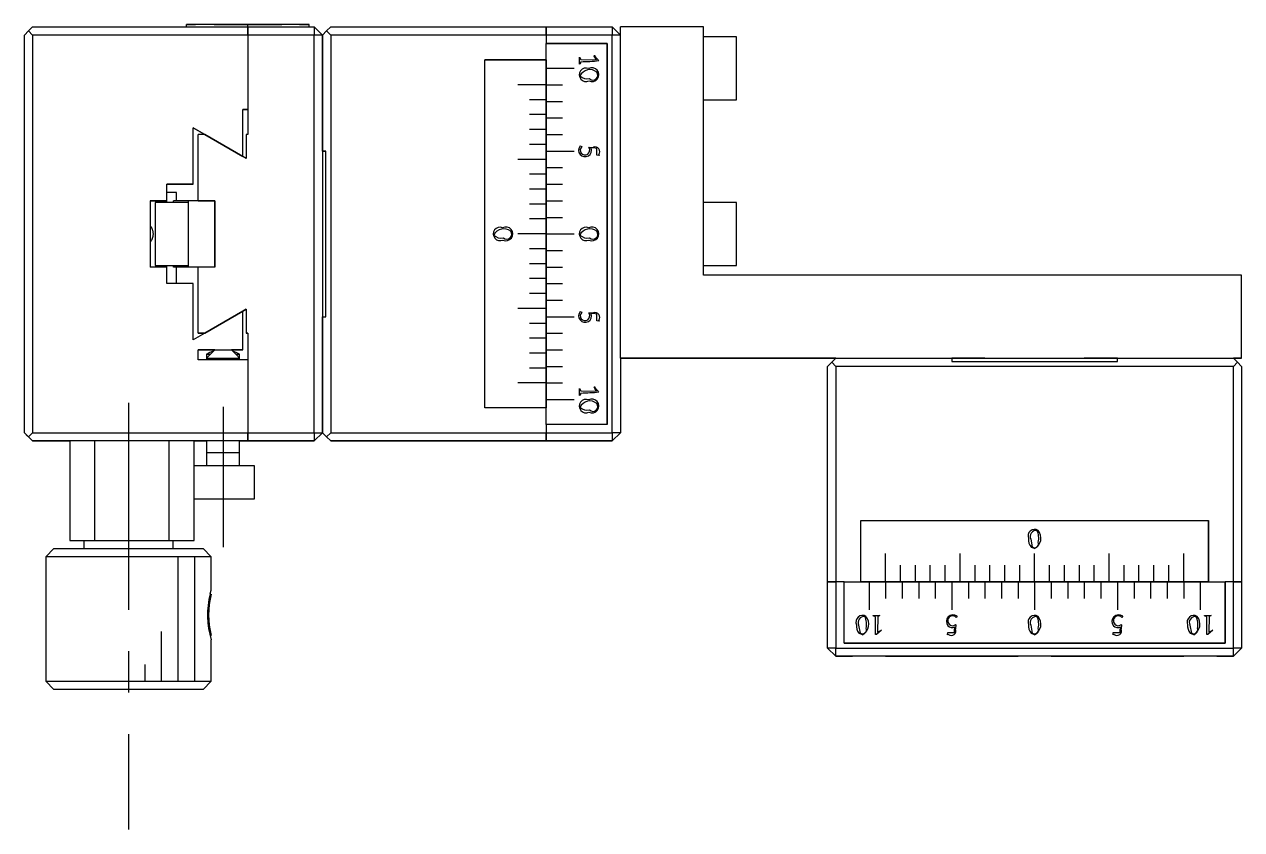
# Model space of a CAD drawing. Extents: x 62 to 396, y -18 to 239.
# Drawn here: x 121.3 to 194.8, y 100.5 to 149.1 of the extents above; entities that cross this region are included whole.
import ezdxf

# ---------------------------------------------------------------- set-up
doc = ezdxf.new("R2010")
doc.units = 0
doc.header["$LTSCALE"] = 10
doc.linetypes.add('CENTER', pattern=[2, 1.25, -0.25, 0.25, -0.25])
doc.layers.get('0').update_dxf_attribs({"linetype": 'CONTINUOUS'})
doc.layers.add('CENTER', color=1, linetype='CENTER')

msp = doc.modelspace()

# ---------------------------------------------------------------- linework, layer by layer
at = {"color": 7, "linetype": 'CONTINUOUS'}
for p, q in [((121.531697, 148.738172), (121.281697, 148.488172)), ((121.281697, 124.488172), (121.281697, 148.488172)), ((121.781697, 148.988172), (121.531697, 148.738172)), ((121.531697, 148.738172), (121.781697, 148.488172)), ((121.781697, 148.988172), (134.781697, 148.988172)), ((121.781697, 148.488172), (121.781697, 124.488172)), ((134.781697, 148.488172), (121.781697, 148.488172)), ((131.081697, 149.138172), (131.623818, 149.138172)), ((134.781697, 149.138172), (131.081697, 149.138172)), ((131.081697, 148.988172), (131.081697, 149.138172)), ((131.081697, 148.988172), (131.081697, 149.138172)), ((132.17856, 149.138172), (131.586178, 149.138172)), ((131.586178, 149.138172), (131.623757, 149.138172)), ((132.781697, 149.138172), (132.17856, 149.138172)), ((132.741368, 149.138172), (134.781697, 149.138172)), ((132.74139, 149.138172), (132.781697, 149.138172)), ((134.781697, 148.988172), (134.781697, 149.138172)), ((134.781697, 149.138172), (135.781697, 149.138172)), ((134.781697, 149.138172), (135.781697, 149.138172)), ((134.781697, 149.138172), (136.819337, 149.138172)), ((138.481697, 149.138172), (134.781697, 149.138172)), ((134.781697, 148.988172), (138.781697, 148.988172)), ((134.781697, 148.488172), (134.781697, 148.988172)), ((134.781697, 148.988172), (134.781697, 148.488172)), ((134.781697, 148.488172), (134.781697, 143.988172)), ((138.781697, 148.488172), (134.781697, 148.488172)), ((134.781697, 148.488172), (134.781697, 143.988172)), ((135.781697, 149.138172), (136.481697, 149.138172)), ((136.819333, 149.138172), (136.781697, 149.138172)), ((137.374079, 149.138172), (136.781697, 149.138172)), ((136.819333, 149.138172), (136.781697, 149.138172)), ((136.781697, 149.138172), (136.819276, 149.138172)), ((136.781697, 149.138172), (136.819276, 149.138172)), ((136.781697, 149.138172), (136.819293, 149.138172)), ((136.783912, 149.138172), (136.825149, 149.138172)), ((136.820107, 149.138172), (136.783912, 149.138172)), ((136.783912, 149.138172), (136.825149, 149.138172)), ((136.819242, 149.138172), (136.783912, 149.138172)), ((136.810375, 149.138172), (136.819358, 149.138172)), ((136.810375, 149.138172), (136.819358, 149.138172)), ((136.819353, 149.138172), (136.810375, 149.138172)), ((136.819333, 149.138172), (136.810375, 149.138172)), ((137.977216, 149.138172), (137.374079, 149.138172)), ((137.971839, 149.138172), (137.71719, 149.138172)), ((137.89703, 149.138172), (137.970943, 149.138172)), ((137.89703, 149.138172), (137.970943, 149.138172)), ((137.977216, 149.138172), (137.935006, 149.138172)), ((137.977216, 149.138172), (137.935006, 149.138172)), ((137.936852, 149.138172), (137.948542, 149.138172)), ((137.94868, 149.138172), (137.936856, 149.138172)), ((137.970943, 149.138172), (137.936856, 149.138172)), ((137.936887, 149.138172), (137.948538, 149.138172)), ((137.936898, 149.138172), (137.948542, 149.138172)), ((137.936909, 149.138172), (137.977216, 149.138172)), ((137.936909, 149.138172), (137.977216, 149.138172)), ((137.936909, 149.138172), (137.977216, 149.138172)), ((137.971839, 149.138172), (137.941301, 149.138172)), ((137.948538, 149.138172), (138.481697, 149.138172)), ((137.948538, 149.138172), (137.960188, 149.138172)), ((137.952571, 149.138172), (137.948538, 149.138172)), ((137.948538, 149.138172), (137.960188, 149.138172)), ((137.952571, 149.138172), (137.948538, 149.138172)), ((137.948542, 149.138172), (137.954811, 149.138172)), ((137.948542, 149.138172), (137.954811, 149.138172)), ((137.954811, 149.138172), (137.948578, 149.138172)), ((137.970943, 149.138172), (137.94868, 149.138172)), ((137.954811, 149.138172), (137.952571, 149.138172)), ((137.960188, 149.138172), (137.983489, 149.138172)), ((137.960188, 149.138172), (137.983489, 149.138172)), ((137.981697, 149.138172), (137.970943, 149.138172)), ((137.970943, 149.138172), (137.971839, 149.138172)), ((137.970943, 149.138172), (137.971839, 149.138172)), ((137.981697, 149.138172), (137.970943, 149.138172)), ((137.983489, 149.138172), (137.981697, 149.138172)), ((137.983489, 149.138172), (137.981697, 149.138172)), ((138.481697, 148.988172), (138.481697, 149.138172)), ((138.781697, 148.988172), (138.781697, 148.488172)), ((139.281697, 148.488172), (138.781697, 148.988172)), ((138.781697, 124.488172), (138.781697, 148.488172)), ((139.281697, 148.488172), (138.781697, 148.488172)), ((139.281697, 148.488172), (139.531697, 148.738172)), ((139.281697, 141.488172), (139.281697, 148.488172)), ((139.281697, 148.488172), (139.281697, 141.488172)), ((139.781697, 148.988172), (139.531697, 148.738172)), ((139.531697, 148.738172), (139.781697, 148.488172)), ((139.781697, 148.988172), (152.781697, 148.988172)), ((139.781697, 148.488172), (139.781697, 124.488172)), ((152.781697, 148.488172), (139.781697, 148.488172)), ((152.781697, 148.988172), (156.781697, 148.988172)), ((152.781697, 148.488172), (152.781697, 148.988172)), ((152.781697, 148.988172), (152.781697, 148.488172)), ((156.781697, 148.488172), (152.781697, 148.488172)), ((152.781697, 148.488172), (152.781697, 147.988172)), ((152.781697, 148.488172), (152.781697, 147.988172)), ((156.781697, 148.988172), (156.781697, 148.488172)), ((157.281697, 148.488172), (156.781697, 148.988172)), ((156.781697, 124.488172), (156.781697, 148.488172)), ((157.281697, 148.488172), (156.781697, 148.488172)), ((157.281697, 128.988172), (157.281697, 148.988172)), ((162.281697, 148.988172), (157.281697, 148.988172)), ((162.281697, 133.988172), (162.281697, 148.988172)), ((152.781697, 146.998172), (152.781697, 147.988172)), ((152.781697, 147.988172), (156.481697, 147.988172)), ((156.481697, 147.988172), (152.781697, 147.988172)), ((156.481697, 147.988172), (156.481697, 124.988172)), ((156.481697, 124.988172), (156.481697, 147.988172)), ((164.281697, 148.388172), (162.281697, 148.388172)), ((164.281697, 144.588172), (164.281697, 148.388172)), ((154.810375, 147.148665), (154.882966, 147.019613)), ((154.810375, 146.738209), (154.810375, 147.148665)), ((154.810375, 146.738209), (154.810375, 147.148665)), ((154.882966, 147.019613), (155.832033, 147.004378)), ((155.68685, 147.227529), (155.688754, 147.234923)), ((155.723146, 147.161883), (155.68685, 147.227529)), ((155.688754, 147.234923), (155.694468, 147.242765)), ((155.694468, 147.242765), (155.701973, 147.248814)), ((155.701973, 147.248814), (155.709255, 147.25083)), ((155.709255, 147.25083), (155.717362, 147.249299)), ((155.717362, 147.249299), (155.723758, 147.244706)), ((155.832033, 147.004378), (155.723146, 147.161883)), ((155.723758, 147.244706), (155.739016, 147.223266)), ((155.739016, 147.223266), (155.761816, 147.184337)), ((155.761816, 147.184337), (155.776019, 147.165488)), ((155.776019, 147.165488), (155.81083, 147.122929)), ((155.81083, 147.122929), (155.875351, 147.047458)), ((155.875351, 147.047458), (155.924341, 146.995416)), ((149.081697, 146.988172), (152.781697, 146.988172)), ((149.081697, 125.988172), (149.081697, 146.988172)), ((152.781697, 146.988172), (149.081697, 146.988172)), ((152.781697, 146.988172), (152.781697, 146.998172)), ((152.781697, 146.988172), (152.781697, 146.498172)), ((152.781697, 146.488172), (152.781697, 146.988172)), ((152.781697, 146.498172), (152.781697, 146.488172)), ((152.781697, 146.488172), (152.781697, 146.478172)), ((152.781697, 145.498172), (152.781697, 146.488172)), ((152.781697, 146.478172), (152.781697, 145.498172)), ((154.85124, 146.758824), (154.810375, 146.738209)), ((154.888447, 146.883301), (154.85124, 146.758824)), ((155.924341, 146.995416), (155.956603, 146.962929)), ((155.956603, 146.962929), (155.970943, 146.946125)), ((152.781697, 145.498172), (152.781697, 145.488172)), ((152.781697, 145.488172), (152.781697, 145.498172)), ((152.781697, 145.488172), (152.781697, 145.478172)), ((152.781697, 145.478172), (152.781697, 145.488172)), ((152.781697, 145.478172), (152.781697, 144.588172)), ((152.781697, 144.598172), (152.781697, 145.478172)), ((152.781697, 144.588172), (152.781697, 144.598172)), ((152.781697, 144.588172), (152.781697, 144.498172)), ((152.781697, 144.578172), (152.781697, 144.588172)), ((152.781697, 144.488172), (152.781697, 144.578172)), ((152.781697, 144.498172), (152.781697, 144.488172)), ((152.781697, 144.488172), (152.781697, 144.478172)), ((152.781697, 143.698172), (152.781697, 144.488172)), ((152.781697, 144.478172), (152.781697, 143.688172)), ((162.281697, 144.588172), (164.281697, 144.588172)), ((134.481697, 143.988172), (134.781697, 143.988172)), ((134.481697, 141.154197), (134.481697, 143.988172)), ((134.781697, 143.988172), (134.481697, 143.988172)), ((134.781697, 143.988172), (134.781697, 142.488172)), ((152.781697, 143.688172), (152.781697, 143.698172)), ((152.781697, 143.688172), (152.781697, 143.498172)), ((152.781697, 143.678172), (152.781697, 143.688172)), ((152.781697, 143.488172), (152.781697, 143.678172)), ((152.781697, 143.498172), (152.781697, 143.488172)), ((152.781697, 143.488172), (152.781697, 143.478172)), ((152.781697, 142.798172), (152.781697, 143.488172)), ((152.781697, 143.478172), (152.781697, 142.788172)), ((131.481697, 142.886248), (132.171185, 142.488172)), ((131.481697, 139.488172), (131.481697, 142.886248)), ((132.171185, 142.488172), (131.481697, 142.886248)), ((152.781697, 142.788172), (152.781697, 142.798172)), ((152.781697, 142.788172), (152.781697, 142.498172)), ((152.781697, 142.778172), (152.781697, 142.788172)), ((152.781697, 142.488172), (152.781697, 142.778172)), ((131.781697, 138.488172), (131.781697, 142.488172)), ((132.171185, 142.488172), (131.781697, 142.488172)), ((134.481697, 141.154197), (132.171185, 142.488172)), ((132.171185, 142.488172), (134.481697, 141.154197)), ((134.681697, 142.488172), (134.681697, 141.038727)), ((134.781697, 142.488172), (134.681697, 142.488172)), ((152.781697, 142.498172), (152.781697, 142.488172)), ((152.781697, 142.488172), (152.781697, 142.478172)), ((152.781697, 141.898172), (152.781697, 142.488172)), ((152.781697, 142.478172), (152.781697, 141.888172)), ((152.781697, 141.888172), (152.781697, 141.898172)), ((152.781697, 141.888172), (152.781697, 141.498172)), ((152.781697, 141.878172), (152.781697, 141.888172)), ((152.781697, 141.488172), (152.781697, 141.878172)), ((134.681697, 141.038727), (134.481697, 141.154197)), ((139.481697, 141.488172), (139.281697, 141.488172)), ((139.281697, 141.488172), (139.481697, 141.488172)), ((139.281697, 141.488172), (139.281697, 131.488172)), ((139.481697, 131.488172), (139.481697, 141.488172)), ((152.781697, 141.498172), (152.781697, 141.488172)), ((152.781697, 141.488172), (152.781697, 141.478172)), ((152.781697, 140.998172), (152.781697, 141.488172)), ((152.781697, 141.478172), (152.781697, 140.988172)), ((154.84232, 141.796883), (154.940323, 141.755237)), ((155.369598, 141.717597), (155.372287, 141.729247)), ((155.369598, 141.717597), (155.372287, 141.729247)), ((155.379456, 141.688919), (155.369598, 141.717597)), ((155.372287, 141.729247), (155.596363, 141.713522)), ((155.742447, 141.65959), (155.5103, 141.675882)), ((155.596363, 141.713522), (155.639352, 141.715734)), ((155.829393, 141.652529), (155.742447, 141.65959)), ((155.835084, 141.650751), (155.829393, 141.652529)), ((155.838309, 141.647779), (155.835084, 141.650751)), ((155.838306, 141.401465), (155.839032, 141.448313)), ((155.840323, 141.330288), (155.838306, 141.401465)), ((155.841668, 141.614539), (155.838309, 141.647779)), ((155.839032, 141.448313), (155.841208, 141.497836)), ((155.846372, 141.239927), (155.840323, 141.330288)), ((155.841208, 141.497836), (155.842392, 141.519934)), ((155.842787, 141.530867), (155.841668, 141.614539)), ((155.842392, 141.519934), (155.842787, 141.530867)), ((155.970943, 141.220211), (155.846372, 141.239927)), ((155.960188, 141.281152), (155.981697, 141.222899)), ((155.981697, 141.222899), (155.970943, 141.220211)), ((155.981697, 141.222899), (155.970943, 141.220211)), ((152.781697, 140.988172), (152.781697, 140.998172)), ((152.781697, 140.988172), (152.781697, 140.498172)), ((152.781697, 140.978172), (152.781697, 140.988172)), ((152.781697, 140.488172), (152.781697, 140.978172)), ((152.781697, 140.498172), (152.781697, 140.488172)), ((152.781697, 140.488172), (152.781697, 140.478172)), ((152.781697, 140.098172), (152.781697, 140.488172)), ((152.781697, 140.478172), (152.781697, 140.088172)), ((152.781697, 140.088172), (152.781697, 140.098172)), ((152.781697, 140.088172), (152.781697, 139.498172)), ((152.781697, 140.078172), (152.781697, 140.088172)), ((152.781697, 139.488172), (152.781697, 140.078172)), ((129.881697, 139.488172), (131.481697, 139.488172)), ((129.881697, 138.488172), (129.881697, 139.488172)), ((131.481697, 139.488172), (129.881697, 139.488172)), ((131.081697, 139.488172), (129.881697, 139.488172)), ((131.081697, 139.488172), (129.881697, 139.488172)), ((130.477065, 138.988172), (129.881697, 138.988172)), ((130.477065, 138.488172), (130.477065, 138.988172)), ((152.781697, 139.498172), (152.781697, 139.488172)), ((152.781697, 139.488172), (152.781697, 139.478172)), ((152.781697, 139.198172), (152.781697, 139.488172)), ((152.781697, 139.478172), (152.781697, 139.188172)), ((152.781697, 139.188172), (152.781697, 139.198172)), ((152.781697, 139.188172), (152.781697, 138.498172)), ((152.781697, 139.178172), (152.781697, 139.188172)), ((152.781697, 138.488172), (152.781697, 139.178172)), ((128.881697, 138.488172), (129.881697, 138.488172)), ((128.881697, 138.488172), (128.881697, 134.488172)), ((129.881697, 138.488172), (128.881697, 138.488172)), ((129.181697, 138.388172), (129.181697, 134.588172)), ((131.181697, 138.388172), (129.181697, 138.388172)), ((129.881697, 138.388172), (129.881697, 138.488172)), ((130.281697, 138.388172), (130.281697, 138.488172)), ((131.181697, 138.488172), (130.281697, 138.488172)), ((131.181697, 138.488172), (131.181697, 134.488172)), ((131.781697, 138.488172), (131.181697, 138.488172)), ((132.781697, 138.488172), (131.781697, 138.488172)), ((131.781697, 138.488172), (132.781697, 138.488172)), ((132.781697, 134.488172), (132.781697, 138.488172)), ((132.781697, 138.488172), (132.781697, 134.488172)), ((152.781697, 138.498172), (152.781697, 138.488172)), ((152.781697, 138.488172), (152.781697, 138.478172)), ((152.781697, 138.298172), (152.781697, 138.488172)), ((152.781697, 138.478172), (152.781697, 138.288172)), ((152.781697, 138.288172), (152.781697, 138.298172)), ((152.781697, 138.288172), (152.781697, 137.498172)), ((152.781697, 138.278172), (152.781697, 138.288172)), ((152.781697, 137.488172), (152.781697, 138.278172)), ((164.281697, 138.388172), (162.281697, 138.388172)), ((164.281697, 134.588172), (164.281697, 138.388172)), ((152.781697, 137.498172), (152.781697, 137.488172)), ((152.781697, 137.488172), (152.781697, 137.478172)), ((152.781697, 137.398172), (152.781697, 137.488172)), ((152.781697, 137.478172), (152.781697, 137.388172)), ((128.881697, 136.991049), (128.907362, 136.954866)), ((128.907362, 136.954866), (128.931243, 136.91735)), ((128.931243, 136.91735), (128.953209, 136.878608)), ((128.953209, 136.878608), (128.968747, 136.847998)), ((128.968747, 136.847998), (128.983075, 136.816701)), ((128.983075, 136.816701), (128.99614, 136.78479)), ((128.99614, 136.78479), (129.007891, 136.752338)), ((129.007891, 136.752338), (129.018065, 136.72016)), ((129.018065, 136.72016), (129.026943, 136.687512)), ((152.781697, 137.388172), (152.781697, 137.398172)), ((152.781697, 137.388172), (152.781697, 136.498172)), ((152.781697, 137.378172), (152.781697, 137.388172)), ((152.781697, 136.498172), (152.781697, 137.378172)), ((128.901769, 136.013261), (128.881697, 135.985295)), ((128.920784, 136.042047), (128.901769, 136.013261)), ((128.938682, 136.071602), (128.920784, 136.042047)), ((128.955402, 136.101875), (128.938682, 136.071602)), ((128.970514, 136.132026), (128.955402, 136.101875)), ((128.984452, 136.162836), (128.970514, 136.132026)), ((128.997168, 136.194235), (128.984452, 136.162836)), ((129.008615, 136.226151), (128.997168, 136.194235)), ((129.018437, 136.257449), (129.008615, 136.226151)), ((129.027034, 136.289189), (129.018437, 136.257449)), ((129.026943, 136.687512), (129.034492, 136.654483)), ((129.034374, 136.32129), (129.027034, 136.289189)), ((129.040429, 136.353669), (129.034374, 136.32129)), ((129.034492, 136.654483), (129.040679, 136.62116)), ((129.045063, 136.385367), (129.040429, 136.353669)), ((129.040679, 136.62116), (129.045618, 136.586473)), ((129.048461, 136.417276), (129.045063, 136.385367)), ((129.045618, 136.586473), (129.049077, 136.551542)), ((129.050614, 136.449311), (129.048461, 136.417276)), ((129.049077, 136.551542), (129.051046, 136.516476)), ((129.051511, 136.481386), (129.050614, 136.449311)), ((129.051046, 136.516476), (129.051511, 136.481386)), ((152.781697, 136.498172), (152.781697, 136.488172)), ((152.781697, 136.488172), (152.781697, 136.498172)), ((152.781697, 136.488172), (152.781697, 136.478172)), ((152.781697, 136.478172), (152.781697, 136.488172)), ((152.781697, 136.478172), (152.781697, 135.588172)), ((152.781697, 135.598172), (152.781697, 136.478172)), ((152.781697, 135.588172), (152.781697, 135.598172)), ((152.781697, 135.588172), (152.781697, 135.498172)), ((152.781697, 135.578172), (152.781697, 135.588172)), ((152.781697, 135.488172), (152.781697, 135.578172)), ((152.781697, 135.498172), (152.781697, 135.488172)), ((152.781697, 135.488172), (152.781697, 135.478172)), ((152.781697, 134.698172), (152.781697, 135.488172)), ((152.781697, 135.478172), (152.781697, 134.688172)), ((129.181697, 134.588172), (131.181697, 134.588172)), ((129.881697, 134.488172), (129.881697, 134.588172)), ((130.281697, 134.488172), (130.281697, 134.588172)), ((130.477065, 133.488172), (130.477065, 134.588172)), ((152.781697, 134.688172), (152.781697, 134.698172)), ((152.781697, 134.688172), (152.781697, 134.498172)), ((152.781697, 134.678172), (152.781697, 134.688172)), ((152.781697, 134.488172), (152.781697, 134.678172)), ((162.281697, 134.588172), (164.281697, 134.588172)), ((129.881697, 134.488172), (128.881697, 134.488172)), ((129.881697, 134.488172), (128.881697, 134.488172)), ((129.881697, 133.488172), (129.881697, 134.488172)), ((131.181697, 134.488172), (130.281697, 134.488172)), ((131.181697, 134.488172), (130.477065, 134.488172)), ((131.781697, 134.488172), (131.181697, 134.488172)), ((131.781697, 134.488172), (131.181697, 134.488172)), ((132.781697, 134.488172), (131.781697, 134.488172)), ((131.781697, 130.488172), (131.781697, 134.488172)), ((132.781697, 134.488172), (131.781697, 134.488172)), ((152.781697, 134.498172), (152.781697, 134.488172)), ((152.781697, 134.488172), (152.781697, 134.478172)), ((152.781697, 133.798172), (152.781697, 134.488172)), ((152.781697, 134.478172), (152.781697, 133.788172)), ((152.781697, 133.788172), (152.781697, 133.798172)), ((152.781697, 133.788172), (152.781697, 133.498172)), ((152.781697, 133.778172), (152.781697, 133.788172)), ((152.781697, 133.488172), (152.781697, 133.778172)), ((194.781697, 133.988172), (162.281697, 133.988172)), ((194.781697, 128.988172), (194.781697, 133.988172)), ((131.481697, 133.488172), (129.881697, 133.488172)), ((131.481697, 130.090095), (131.481697, 133.488172)), ((152.781697, 133.498172), (152.781697, 133.488172)), ((152.781697, 133.488172), (152.781697, 133.478172)), ((152.781697, 132.898172), (152.781697, 133.488172)), ((152.781697, 133.478172), (152.781697, 132.888172)), ((152.781697, 132.888172), (152.781697, 132.898172)), ((152.781697, 132.888172), (152.781697, 132.498172)), ((152.781697, 132.878172), (152.781697, 132.888172)), ((152.781697, 132.488172), (152.781697, 132.878172)), ((152.781697, 132.498172), (152.781697, 132.488172)), ((152.781697, 132.488172), (152.781697, 132.478172)), ((152.781697, 131.998172), (152.781697, 132.488172)), ((152.781697, 132.478172), (152.781697, 131.988172)), ((132.171185, 130.488172), (134.481697, 131.822146)), ((134.481697, 131.822146), (132.171185, 130.488172)), ((134.481697, 131.822146), (134.681697, 131.937616)), ((134.681697, 131.937616), (134.481697, 131.822146)), ((134.481697, 129.488172), (134.481697, 131.822146)), ((134.681697, 131.937616), (134.681697, 130.488172)), ((152.781697, 131.988172), (152.781697, 131.998172)), ((152.781697, 131.988172), (152.781697, 131.498172)), ((152.781697, 131.978172), (152.781697, 131.988172)), ((152.781697, 131.488172), (152.781697, 131.978172)), ((154.84232, 131.796883), (154.940323, 131.755237)), ((155.369598, 131.717597), (155.372287, 131.729247)), ((155.369598, 131.717597), (155.372287, 131.729247)), ((155.379456, 131.688919), (155.369598, 131.717597)), ((155.372287, 131.729247), (155.596363, 131.713522)), ((155.742447, 131.65959), (155.5103, 131.675882)), ((155.596363, 131.713522), (155.639352, 131.715734)), ((155.829393, 131.652529), (155.742447, 131.65959)), ((155.835084, 131.650751), (155.829393, 131.652529)), ((155.838309, 131.647779), (155.835084, 131.650751)), ((155.841668, 131.614539), (155.838309, 131.647779)), ((155.842787, 131.530867), (155.841668, 131.614539)), ((139.281697, 124.488172), (139.281697, 131.488172)), ((139.281697, 131.488172), (139.481697, 131.488172)), ((139.281697, 131.488172), (139.281697, 124.488172)), ((152.781697, 131.498172), (152.781697, 131.488172)), ((152.781697, 131.488172), (152.781697, 131.478172)), ((152.781697, 131.098172), (152.781697, 131.488172)), ((152.781697, 131.478172), (152.781697, 131.088172)), ((152.781697, 131.088172), (152.781697, 131.098172)), ((152.781697, 131.088172), (152.781697, 130.498172)), ((152.781697, 131.078172), (152.781697, 131.088172)), ((152.781697, 130.488172), (152.781697, 131.078172)), ((155.838306, 131.401465), (155.839032, 131.448313)), ((155.840323, 131.330288), (155.838306, 131.401465)), ((155.839032, 131.448313), (155.841208, 131.497836)), ((155.846372, 131.239927), (155.840323, 131.330288)), ((155.841208, 131.497836), (155.842392, 131.519934)), ((155.842392, 131.519934), (155.842787, 131.530867)), ((155.970943, 131.220211), (155.846372, 131.239927)), ((155.960188, 131.281152), (155.981697, 131.222899)), ((155.981697, 131.222899), (155.970943, 131.220211)), ((155.981697, 131.222899), (155.970943, 131.220211)), ((132.171185, 130.488172), (131.481697, 130.090095)), ((131.781697, 130.488172), (132.171185, 130.488172)), ((132.171185, 130.488172), (131.781697, 130.488172)), ((134.681697, 130.488172), (134.781697, 130.488172)), ((134.781697, 130.488172), (134.681697, 130.488172)), ((134.781697, 130.488172), (134.781697, 128.888172)), ((152.781697, 130.498172), (152.781697, 130.488172)), ((152.781697, 130.488172), (152.781697, 130.478172)), ((152.781697, 130.198172), (152.781697, 130.488172)), ((152.781697, 130.478172), (152.781697, 130.188172)), ((152.781697, 130.188172), (152.781697, 130.198172)), ((152.781697, 130.188172), (152.781697, 129.498172)), ((152.781697, 130.178172), (152.781697, 130.188172)), ((152.781697, 129.488172), (152.781697, 130.178172)), ((131.781697, 129.488172), (134.481697, 129.488172)), ((131.781697, 128.888172), (131.781697, 129.488172)), ((132.781697, 129.488172), (131.781697, 129.488172)), ((132.781697, 129.488172), (132.481697, 129.188172)), ((134.481697, 129.488172), (133.781697, 129.488172)), ((134.081697, 129.188172), (133.781697, 129.488172)), ((152.781697, 129.498172), (152.781697, 129.488172)), ((152.781697, 129.488172), (152.781697, 129.478172)), ((152.781697, 129.298172), (152.781697, 129.488172)), ((152.781697, 129.478172), (152.781697, 129.288172)), ((134.781697, 128.888172), (131.781697, 128.888172)), ((132.281692, 129.220222), (132.513748, 129.220222)), ((132.281697, 129.220222), (132.513748, 129.220222)), ((132.281697, 129.220222), (132.281697, 128.988172)), ((132.481697, 129.188172), (132.281697, 128.988172)), ((132.281697, 128.988172), (133.281697, 128.988172)), ((132.281697, 128.988172), (132.281697, 128.888191)), ((133.281697, 128.988172), (134.281697, 128.988172)), ((134.049646, 129.220222), (134.281702, 129.220222)), ((134.049646, 129.220222), (134.281697, 129.220222)), ((134.281697, 128.988172), (134.081697, 129.188172)), ((134.281697, 128.988172), (134.281697, 129.220222)), ((134.281697, 128.888191), (134.281697, 128.988172)), ((134.781697, 128.888172), (134.781697, 124.488172)), ((134.781697, 128.888172), (134.781697, 124.488172)), ((152.781697, 129.288172), (152.781697, 129.298172)), ((152.781697, 129.288172), (152.781697, 128.498172)), ((152.781697, 129.278172), (152.781697, 129.288172)), ((152.781697, 128.488172), (152.781697, 129.278172)), ((157.281697, 128.988172), (194.781697, 128.988172)), ((170.281697, 128.988172), (157.281697, 128.988172)), ((157.281697, 128.988172), (157.281697, 124.488172)), ((170.031697, 128.738172), (169.781697, 128.488172)), ((170.031697, 128.738172), (170.281697, 128.988172)), ((170.281697, 128.488172), (170.031697, 128.738172)), ((177.281697, 128.988172), (177.281697, 128.788172)), ((179.281702, 128.988172), (177.281697, 128.988172)), ((177.281697, 128.788172), (187.281697, 128.788172)), ((181.031697, 128.988172), (182.281697, 128.988172)), ((181.031697, 128.988172), (183.531697, 128.988172)), ((182.281697, 128.988172), (183.531697, 128.988172)), ((187.281697, 128.988172), (185.281692, 128.988172)), ((187.281697, 128.788172), (187.281697, 128.988172)), ((194.281697, 128.988172), (194.531697, 128.738172)), ((194.781697, 128.988172), (194.281697, 128.988172)), ((194.531697, 128.738172), (194.281697, 128.488172)), ((194.781697, 128.488172), (194.531697, 128.738172)), ((152.781697, 128.498172), (152.781697, 128.488172)), ((152.781697, 128.488172), (152.781697, 128.478172)), ((152.781697, 128.398172), (152.781697, 128.488172)), ((152.781697, 128.478172), (152.781697, 128.388172)), ((152.781697, 128.388172), (152.781697, 128.398172)), ((152.781697, 128.388172), (152.781697, 127.498172)), ((152.781697, 128.378172), (152.781697, 128.388172)), ((152.781697, 127.498172), (152.781697, 128.378172)), ((169.781697, 115.488172), (169.781697, 128.488172)), ((170.281697, 128.488172), (170.281697, 115.488172)), ((194.281697, 128.488172), (170.281697, 128.488172)), ((194.281697, 115.488172), (194.281697, 128.488172)), ((194.781697, 128.488172), (194.781697, 115.488172)), ((152.781697, 127.498172), (152.781697, 127.488172)), ((152.781697, 127.488172), (152.781697, 127.498172)), ((152.781697, 127.488172), (152.781697, 127.478172)), ((152.781697, 127.478172), (152.781697, 127.488172)), ((152.781697, 127.478172), (152.781697, 126.498172)), ((152.781697, 126.488172), (152.781697, 127.478172)), ((155.68685, 127.227529), (155.688754, 127.234923)), ((155.723146, 127.161883), (155.68685, 127.227529)), ((155.688754, 127.234923), (155.694468, 127.242765)), ((155.694468, 127.242765), (155.701973, 127.248814)), ((155.701973, 127.248814), (155.709255, 127.25083)), ((155.709255, 127.25083), (155.717362, 127.249299)), ((155.717362, 127.249299), (155.723758, 127.244706)), ((155.832033, 127.004378), (155.723146, 127.161883)), ((155.723758, 127.244706), (155.739016, 127.223266)), ((155.739016, 127.223266), (155.761816, 127.184337)), ((155.761816, 127.184337), (155.776019, 127.165488)), ((155.776019, 127.165488), (155.81083, 127.122929)), ((152.781697, 126.498172), (152.781697, 126.488172)), ((152.781697, 126.488172), (152.781697, 126.478172)), ((152.781697, 125.988172), (152.781697, 126.488172)), ((152.781697, 126.478172), (152.781697, 125.988172)), ((154.810375, 127.148665), (154.882966, 127.019613)), ((154.810375, 126.738209), (154.810375, 127.148665)), ((154.810375, 126.738209), (154.810375, 127.148665)), ((154.85124, 126.758824), (154.810375, 126.738209)), ((154.888447, 126.883301), (154.85124, 126.758824)), ((154.882966, 127.019613), (155.832033, 127.004378)), ((155.81083, 127.122929), (155.875351, 127.047458)), ((155.875351, 127.047458), (155.924341, 126.995416)), ((155.924341, 126.995416), (155.956604, 126.962929)), ((155.956604, 126.962929), (155.970943, 126.946125)), ((152.781697, 125.988172), (149.081697, 125.988172)), ((152.781697, 125.978172), (152.781697, 125.988172)), ((152.781697, 124.988172), (152.781697, 125.978172)), ((156.481697, 124.988172), (152.781697, 124.988172)), ((152.781697, 124.988172), (152.781697, 124.488172)), ((152.781697, 124.988172), (152.781697, 124.488172)), ((121.281697, 124.488172), (121.531697, 124.238172)), ((121.481697, 124.288172), (121.281697, 124.488172)), ((121.531697, 124.238172), (121.281697, 124.488172)), ((121.281697, 124.488172), (121.481697, 124.288172)), ((121.781697, 124.488172), (121.531697, 124.238172)), ((121.531697, 124.238172), (121.781697, 123.988172)), ((121.781697, 123.988172), (121.531697, 124.238172)), ((121.781697, 124.488172), (134.781697, 124.488172)), ((134.781697, 124.488172), (138.781697, 124.488172)), ((134.781697, 123.988172), (134.781697, 124.488172)), ((134.781697, 124.488172), (134.781697, 123.988172)), ((138.781697, 124.488172), (138.781697, 123.988172)), ((138.781697, 124.488172), (139.281697, 124.488172)), ((138.781697, 123.988172), (139.281697, 124.488172)), ((138.781697, 123.988172), (139.281697, 124.488172)), ((139.531697, 124.238172), (139.281697, 124.488172)), ((139.281697, 124.488172), (139.531697, 124.238172)), ((139.781697, 124.488172), (139.531697, 124.238172)), ((139.531697, 124.238172), (139.781697, 123.988172)), ((139.781697, 123.988172), (139.531697, 124.238172)), ((139.781697, 124.488172), (152.781697, 124.488172)), ((152.781697, 124.488172), (156.781697, 124.488172)), ((152.781697, 123.988172), (152.781697, 124.488172)), ((152.781697, 124.488172), (152.781697, 123.988172)), ((156.781697, 124.488172), (156.781697, 123.988172)), ((157.281697, 124.488172), (156.781697, 123.988172)), ((157.281697, 124.488172), (156.781697, 124.488172)), ((156.781697, 123.988172), (157.281697, 124.488172)), ((134.781697, 123.988172), (121.781697, 123.988172)), ((121.781697, 123.988172), (124.031697, 123.988172)), ((124.031697, 123.988172), (124.031697, 117.988172)), ((125.531697, 117.988172), (125.531697, 123.988172)), ((126.290892, 123.988172), (125.531697, 123.988172)), ((127.781697, 123.988172), (126.290892, 123.988172)), ((129.272502, 123.988172), (127.781697, 123.988172)), ((130.031697, 123.988172), (129.272502, 123.988172)), ((130.031697, 117.988172), (130.031697, 123.988172)), ((131.531697, 123.988172), (132.281697, 123.988172)), ((131.531697, 117.988172), (131.531697, 123.988172)), ((132.281697, 123.988152), (132.281697, 123.288172)), ((134.281697, 123.988172), (134.781697, 123.988172)), ((134.281697, 123.283172), (134.281697, 123.988152)), ((138.781697, 123.988172), (134.781697, 123.988172)), ((134.781697, 123.988172), (138.781697, 123.988172)), ((152.781697, 123.988172), (139.781697, 123.988172)), ((139.781697, 123.988172), (147.881697, 123.988172)), ((146.881697, 123.988172), (147.881697, 123.988172)), ((147.881697, 123.988172), (146.881697, 123.988172)), ((147.881697, 123.988172), (149.481697, 123.988172)), ((149.181697, 123.988172), (147.881697, 123.988172)), ((147.881697, 123.988172), (149.181697, 123.988172)), ((149.481697, 123.988172), (150.171185, 123.988172)), ((150.171185, 123.988172), (152.481697, 123.988172)), ((152.481697, 123.988172), (152.781697, 123.988172)), ((156.781697, 123.988172), (152.781697, 123.988172)), ((152.781697, 123.988172), (156.781697, 123.988172)), ((132.281692, 123.288172), (134.281702, 123.288172)), ((132.281697, 123.293172), (132.281697, 123.288172)), ((132.281697, 123.288172), (132.281697, 122.488172)), ((132.281697, 123.288172), (132.281697, 123.283172)), ((134.281697, 122.488172), (134.281697, 123.293172)), ((135.181697, 122.488172), (131.531697, 122.488172)), ((135.181697, 120.488172), (135.181697, 122.488172)), ((131.531697, 120.488172), (135.181697, 120.488172)), ((171.781697, 115.488172), (171.781697, 119.188172)), ((171.781697, 119.188172), (192.781697, 119.188172)), ((192.781697, 119.188172), (192.781697, 115.488172)), ((192.781697, 115.488172), (192.781697, 119.188172)), ((124.031697, 117.988172), (124.869565, 117.988172)), ((124.031697, 117.988172), (125.531697, 117.988172)), ((124.869565, 117.988172), (124.869565, 117.488172)), ((125.531697, 117.988172), (130.031697, 117.988172)), ((130.031697, 117.988172), (131.531697, 117.988172)), ((130.269565, 117.988172), (131.531697, 117.988172)), ((130.269565, 117.488172), (130.269565, 117.988172)), ((182.046612, 118.061733), (182.136822, 117.58837)), ((123.069565, 117.488172), (122.569565, 116.988172)), ((132.569565, 116.988172), (122.569565, 116.988172)), ((122.569565, 116.988172), (122.569565, 109.488172)), ((123.069565, 117.488172), (132.069565, 117.488172)), ((132.569565, 116.988172), (132.069565, 117.488172)), ((132.569565, 114.987876), (132.569565, 116.988172)), ((182.092152, 117.563452), (182.06378, 117.590187)), ((182.278112, 117.488172), (182.092152, 117.563452)), ((169.781697, 111.488172), (169.781697, 115.488172)), ((169.781697, 115.488172), (170.281697, 115.488172)), ((170.281697, 115.488172), (169.781697, 115.488172)), ((170.281697, 115.488172), (170.281697, 111.488172)), ((170.781697, 115.488172), (170.281697, 115.488172)), ((170.781697, 115.488172), (170.281697, 115.488172)), ((170.781697, 111.788172), (170.781697, 115.488172)), ((170.781697, 115.488172), (171.771697, 115.488172)), ((171.771697, 115.488172), (171.781697, 115.488172)), ((172.271697, 115.488172), (171.781697, 115.488172)), ((171.781697, 115.488172), (172.281697, 115.488172)), ((172.281697, 115.488172), (172.271697, 115.488172)), ((172.291697, 115.488172), (172.281697, 115.488172)), ((172.281697, 115.488172), (173.271697, 115.488172)), ((173.271697, 115.488172), (172.291697, 115.488172)), ((173.281697, 115.488172), (173.271697, 115.488172)), ((173.271697, 115.488172), (173.281697, 115.488172)), ((173.291697, 115.488172), (173.281697, 115.488172)), ((173.281697, 115.488172), (173.291697, 115.488172)), ((174.181697, 115.488172), (173.291697, 115.488172)), ((173.291697, 115.488172), (174.171697, 115.488172)), ((174.171697, 115.488172), (174.181697, 115.488172)), ((174.271697, 115.488172), (174.181697, 115.488172)), ((174.181697, 115.488172), (174.191697, 115.488172)), ((174.191697, 115.488172), (174.281697, 115.488172)), ((174.281697, 115.488172), (174.271697, 115.488172)), ((174.291697, 115.488172), (174.281697, 115.488172)), ((174.281697, 115.488172), (175.071697, 115.488172)), ((175.081697, 115.488172), (174.291697, 115.488172)), ((175.071697, 115.488172), (175.081697, 115.488172)), ((175.271697, 115.488172), (175.081697, 115.488172)), ((175.081697, 115.488172), (175.091697, 115.488172)), ((175.091697, 115.488172), (175.281697, 115.488172)), ((175.281697, 115.488172), (175.271697, 115.488172)), ((175.291697, 115.488172), (175.281697, 115.488172)), ((175.281697, 115.488172), (175.971697, 115.488172)), ((175.981697, 115.488172), (175.291697, 115.488172)), ((175.971697, 115.488172), (175.981697, 115.488172)), ((176.271697, 115.488172), (175.981697, 115.488172)), ((175.981697, 115.488172), (175.991697, 115.488172)), ((175.991697, 115.488172), (176.281697, 115.488172)), ((176.281697, 115.488172), (176.271697, 115.488172)), ((176.291697, 115.488172), (176.281697, 115.488172)), ((176.281697, 115.488172), (176.871697, 115.488172)), ((176.881697, 115.488172), (176.291697, 115.488172)), ((176.871697, 115.488172), (176.881697, 115.488172)), ((177.271697, 115.488172), (176.881697, 115.488172)), ((176.881697, 115.488172), (176.891697, 115.488172)), ((176.891697, 115.488172), (177.281697, 115.488172)), ((177.281697, 115.488172), (177.271697, 115.488172)), ((177.291697, 115.488172), (177.281697, 115.488172)), ((177.281697, 115.488172), (177.771697, 115.488172)), ((177.781697, 115.488172), (177.291697, 115.488172)), ((177.771697, 115.488172), (177.781697, 115.488172)), ((178.271697, 115.488172), (177.781697, 115.488172)), ((177.781697, 115.488172), (177.791697, 115.488172)), ((177.791697, 115.488172), (178.281697, 115.488172)), ((178.281697, 115.488172), (178.271697, 115.488172)), ((178.291697, 115.488172), (178.281697, 115.488172)), ((178.281697, 115.488172), (178.671697, 115.488172)), ((178.681697, 115.488172), (178.291697, 115.488172)), ((178.671697, 115.488172), (178.681697, 115.488172)), ((179.271697, 115.488172), (178.681697, 115.488172)), ((178.681697, 115.488172), (178.691697, 115.488172)), ((178.691697, 115.488172), (179.281697, 115.488172)), ((179.281697, 115.488172), (179.271697, 115.488172)), ((179.291697, 115.488172), (179.281697, 115.488172)), ((179.281697, 115.488172), (179.571697, 115.488172)), ((179.581697, 115.488172), (179.291697, 115.488172)), ((179.571697, 115.488172), (179.581697, 115.488172)), ((180.271697, 115.488172), (179.581697, 115.488172)), ((179.581697, 115.488172), (179.591697, 115.488172)), ((179.591697, 115.488172), (180.281697, 115.488172)), ((180.281697, 115.488172), (180.271697, 115.488172)), ((180.291697, 115.488172), (180.281697, 115.488172)), ((180.281697, 115.488172), (180.471697, 115.488172)), ((180.481697, 115.488172), (180.291697, 115.488172)), ((180.471697, 115.488172), (180.481697, 115.488172)), ((181.271697, 115.488172), (180.481697, 115.488172)), ((180.481697, 115.488172), (180.491697, 115.488172)), ((180.491697, 115.488172), (181.281697, 115.488172)), ((181.281697, 115.488172), (181.271697, 115.488172)), ((181.291697, 115.488172), (181.281697, 115.488172)), ((181.281697, 115.488172), (181.371697, 115.488172)), ((181.381697, 115.488172), (181.291697, 115.488172)), ((181.371697, 115.488172), (181.381697, 115.488172)), ((182.271697, 115.488172), (181.381697, 115.488172)), ((181.381697, 115.488172), (181.391697, 115.488172)), ((181.391697, 115.488172), (182.271697, 115.488172)), ((182.281697, 115.488172), (182.271697, 115.488172)), ((182.271697, 115.488172), (182.281697, 115.488172)), ((182.291697, 115.488172), (182.281697, 115.488172)), ((182.281697, 115.488172), (182.291697, 115.488172)), ((183.181697, 115.488172), (182.291697, 115.488172)), ((182.291697, 115.488172), (183.171697, 115.488172)), ((183.171697, 115.488172), (183.181697, 115.488172)), ((183.271697, 115.488172), (183.181697, 115.488172)), ((183.181697, 115.488172), (183.191697, 115.488172)), ((183.191697, 115.488172), (183.281697, 115.488172)), ((183.281697, 115.488172), (183.271697, 115.488172)), ((183.291697, 115.488172), (183.281697, 115.488172)), ((183.281697, 115.488172), (184.071697, 115.488172)), ((184.081697, 115.488172), (183.291697, 115.488172)), ((184.071697, 115.488172), (184.081697, 115.488172)), ((184.271697, 115.488172), (184.081697, 115.488172)), ((184.081697, 115.488172), (184.091697, 115.488172)), ((184.091697, 115.488172), (184.281697, 115.488172)), ((184.281697, 115.488172), (184.271697, 115.488172)), ((184.291697, 115.488172), (184.281697, 115.488172)), ((184.281697, 115.488172), (184.971697, 115.488172)), ((184.981697, 115.488172), (184.291697, 115.488172)), ((184.971697, 115.488172), (184.981697, 115.488172)), ((185.271697, 115.488172), (184.981697, 115.488172)), ((184.981697, 115.488172), (184.991697, 115.488172)), ((184.991697, 115.488172), (185.281697, 115.488172)), ((185.281697, 115.488172), (185.271697, 115.488172)), ((185.291697, 115.488172), (185.281697, 115.488172)), ((185.281697, 115.488172), (185.871697, 115.488172)), ((185.881697, 115.488172), (185.291697, 115.488172)), ((185.871697, 115.488172), (185.881697, 115.488172)), ((186.271697, 115.488172), (185.881697, 115.488172)), ((185.881697, 115.488172), (185.891697, 115.488172)), ((185.891697, 115.488172), (186.281697, 115.488172)), ((186.281697, 115.488172), (186.271697, 115.488172)), ((186.291697, 115.488172), (186.281697, 115.488172)), ((186.281697, 115.488172), (186.771697, 115.488172)), ((186.781697, 115.488172), (186.291697, 115.488172)), ((186.771697, 115.488172), (186.781697, 115.488172)), ((187.271697, 115.488172), (186.781697, 115.488172)), ((186.781697, 115.488172), (186.791697, 115.488172)), ((186.791697, 115.488172), (187.281697, 115.488172)), ((187.281697, 115.488172), (187.271697, 115.488172)), ((187.291697, 115.488172), (187.281697, 115.488172)), ((187.281697, 115.488172), (187.671697, 115.488172)), ((187.681697, 115.488172), (187.291697, 115.488172)), ((187.671697, 115.488172), (187.681697, 115.488172)), ((188.271697, 115.488172), (187.681697, 115.488172)), ((187.681697, 115.488172), (187.691697, 115.488172)), ((187.691697, 115.488172), (188.281697, 115.488172)), ((188.281697, 115.488172), (188.271697, 115.488172)), ((188.291697, 115.488172), (188.281697, 115.488172)), ((188.281697, 115.488172), (188.571697, 115.488172)), ((188.581697, 115.488172), (188.291697, 115.488172)), ((188.571697, 115.488172), (188.581697, 115.488172)), ((189.271697, 115.488172), (188.581697, 115.488172)), ((188.581697, 115.488172), (188.591697, 115.488172)), ((188.591697, 115.488172), (189.281697, 115.488172)), ((189.281697, 115.488172), (189.271697, 115.488172)), ((189.291697, 115.488172), (189.281697, 115.488172)), ((189.281697, 115.488172), (189.471697, 115.488172)), ((189.481697, 115.488172), (189.291697, 115.488172)), ((189.471697, 115.488172), (189.481697, 115.488172)), ((190.271697, 115.488172), (189.481697, 115.488172)), ((189.481697, 115.488172), (189.491697, 115.488172)), ((189.491697, 115.488172), (190.281697, 115.488172)), ((190.281697, 115.488172), (190.271697, 115.488172)), ((190.291697, 115.488172), (190.281697, 115.488172)), ((190.281697, 115.488172), (190.371697, 115.488172)), ((190.381697, 115.488172), (190.291697, 115.488172)), ((190.371697, 115.488172), (190.381697, 115.488172)), ((191.271697, 115.488172), (190.381697, 115.488172)), ((190.381697, 115.488172), (190.391697, 115.488172)), ((190.391697, 115.488172), (191.271697, 115.488172)), ((191.281697, 115.488172), (191.271697, 115.488172)), ((191.271697, 115.488172), (191.281697, 115.488172)), ((191.291697, 115.488172), (191.281697, 115.488172)), ((191.281697, 115.488172), (191.291697, 115.488172)), ((192.271697, 115.488172), (191.291697, 115.488172)), ((191.291697, 115.488172), (192.281697, 115.488172)), ((192.281697, 115.488172), (192.271697, 115.488172)), ((192.291697, 115.488172), (192.281697, 115.488172)), ((192.281697, 115.488172), (192.781697, 115.488172)), ((192.781697, 115.488172), (192.291697, 115.488172)), ((192.781697, 115.488172), (192.791697, 115.488172)), ((192.791697, 115.488172), (193.781697, 115.488172)), ((193.781697, 115.488172), (193.781697, 111.788172)), ((193.781697, 111.788172), (193.781697, 115.488172)), ((194.281697, 115.488172), (193.781697, 115.488172)), ((194.281697, 115.488172), (193.781697, 115.488172)), ((194.281697, 111.488172), (194.281697, 115.488172)), ((194.281697, 115.488172), (194.781697, 115.488172)), ((194.781697, 115.488172), (194.281697, 115.488172)), ((194.781697, 115.488172), (194.781697, 111.488172)), ((132.410914, 113.454069), (132.410794, 113.488172)), ((172.531734, 113.459494), (172.94219, 113.459494)), ((172.538466, 113.424633), (172.531734, 113.459494)), ((172.531734, 113.459494), (172.94219, 113.459494)), ((172.676448, 113.381846), (172.538466, 113.424633)), ((172.683454, 112.30482), (172.676448, 113.381846)), ((172.813138, 113.386902), (172.797903, 112.437836)), ((172.94219, 113.459494), (172.813138, 113.386902)), ((177.604957, 113.415032), (177.548762, 113.329546)), ((187.604957, 113.415032), (187.548762, 113.329546)), ((192.531734, 113.459494), (192.94219, 113.459494)), ((192.538466, 113.424633), (192.531734, 113.459494)), ((192.531734, 113.459494), (192.94219, 113.459494)), ((192.676448, 113.381846), (192.538466, 113.424633)), ((192.683454, 112.30482), (192.676448, 113.381846)), ((192.813138, 113.386902), (192.797903, 112.437836)), ((192.94219, 113.459494), (192.813138, 113.386902)), ((171.653184, 112.866213), (171.743395, 112.392851)), ((173.038001, 112.573695), (172.739651, 112.298926)), ((172.797903, 112.437836), (173.038001, 112.573695)), ((177.446054, 112.440476), (177.453116, 112.527422)), ((177.453116, 112.527422), (177.469407, 112.759568)), ((177.482444, 112.890412), (177.511122, 112.90027)), ((177.482444, 112.890412), (177.511122, 112.90027)), ((177.522772, 112.897582), (177.507047, 112.673506)), ((177.507047, 112.673506), (177.509259, 112.630517)), ((177.511122, 112.90027), (177.522772, 112.897582)), ((177.511122, 112.90027), (177.522772, 112.897582)), ((182.046612, 112.866213), (182.136822, 112.392851)), ((187.446054, 112.440476), (187.453116, 112.527422)), ((187.453116, 112.527422), (187.469407, 112.759568)), ((187.482444, 112.890412), (187.511122, 112.90027)), ((187.482444, 112.890412), (187.511122, 112.90027)), ((187.522772, 112.897582), (187.507047, 112.673506)), ((187.507047, 112.673506), (187.509259, 112.630517)), ((187.511122, 112.90027), (187.522772, 112.897582)), ((187.511122, 112.90027), (187.522772, 112.897582)), ((191.653184, 112.866213), (191.743395, 112.392851)), ((193.038001, 112.573695), (192.739651, 112.298926)), ((192.797903, 112.437836), (193.038001, 112.573695)), ((132.569565, 109.488172), (132.569565, 111.988177)), ((193.781697, 111.788172), (170.781697, 111.788172)), ((170.781697, 111.788172), (193.781697, 111.788172)), ((171.698724, 112.367933), (171.670352, 112.394667)), ((171.884684, 112.292653), (171.698724, 112.367933)), ((172.739651, 112.298926), (172.683454, 112.30482)), ((177.013736, 112.298926), (177.033452, 112.423497)), ((177.013736, 112.298926), (177.033452, 112.423497)), ((177.016424, 112.288172), (177.013736, 112.298926)), ((177.016424, 112.288172), (177.013736, 112.298926)), ((177.074677, 112.30968), (177.016424, 112.288172)), ((177.033452, 112.423497), (177.123813, 112.429546)), ((177.123813, 112.429546), (177.19499, 112.431562)), ((177.19499, 112.431562), (177.241838, 112.430837)), ((177.241838, 112.430837), (177.291361, 112.428661)), ((177.291361, 112.428661), (177.31346, 112.427476)), ((177.31346, 112.427476), (177.324392, 112.427081)), ((177.324392, 112.427081), (177.408064, 112.428201)), ((177.408064, 112.428201), (177.441305, 112.431559)), ((177.441305, 112.431559), (177.444277, 112.434784)), ((177.444277, 112.434784), (177.446054, 112.440476)), ((182.092152, 112.367933), (182.06378, 112.394667)), ((182.278112, 112.292653), (182.092152, 112.367933)), ((187.013736, 112.298926), (187.033452, 112.423497)), ((187.013736, 112.298926), (187.033452, 112.423497)), ((187.016424, 112.288172), (187.013736, 112.298926)), ((187.016424, 112.288172), (187.013736, 112.298926)), ((187.074677, 112.30968), (187.016424, 112.288172)), ((187.033452, 112.423497), (187.123813, 112.429546)), ((187.123813, 112.429546), (187.19499, 112.431562)), ((187.19499, 112.431562), (187.241838, 112.430837)), ((187.241838, 112.430837), (187.291361, 112.428661)), ((187.291361, 112.428661), (187.31346, 112.427476)), ((187.31346, 112.427476), (187.324392, 112.427081)), ((187.324392, 112.427081), (187.408064, 112.428201)), ((187.408064, 112.428201), (187.441305, 112.431559)), ((187.441305, 112.431559), (187.444277, 112.434784)), ((187.444277, 112.434784), (187.446054, 112.440476)), ((191.698724, 112.367933), (191.670352, 112.394667)), ((191.884684, 112.292653), (191.698724, 112.367933)), ((192.739651, 112.298926), (192.683454, 112.30482)), ((170.281697, 110.988172), (169.781697, 111.488172)), ((170.281697, 111.488172), (169.781697, 111.488172)), ((169.781697, 111.488172), (170.281697, 110.988172)), ((170.281697, 110.988172), (170.281697, 111.488172)), ((170.281697, 111.488172), (194.281697, 111.488172)), ((194.281697, 110.988172), (170.281697, 110.988172)), ((170.281697, 110.988172), (171.281702, 110.988172)), ((173.281692, 110.988172), (181.281702, 110.988172)), ((183.281692, 110.988172), (191.281702, 110.988172)), ((193.281692, 110.988172), (194.281697, 110.988172)), ((194.281697, 110.988172), (194.281697, 111.488172)), ((194.781697, 111.488172), (194.281697, 111.488172)), ((194.281697, 110.988172), (194.781697, 111.488172)), ((194.781697, 111.488172), (194.281697, 110.988172)), ((122.569565, 109.488172), (132.569565, 109.488172)), ((122.569565, 109.488172), (123.069565, 108.988172)), ((132.069565, 108.988172), (123.069565, 108.988172)), ((132.069565, 108.988172), (123.069565, 108.988172)), ((132.069565, 108.988172), (132.569565, 109.488172))]:
    msp.add_line(p, q, dxfattribs=at)
at = {"color": 3, "linetype": 'CONTINUOUS'}
for p, q in [((152.781697, 146.488172), (153.781697, 146.488172)), ((153.781697, 146.488172), (154.481697, 146.488172)), ((151.781697, 145.488172), (151.081697, 145.488172)), ((152.781697, 145.488172), (151.781697, 145.488172)), ((152.781697, 145.488172), (153.781697, 145.488172)), ((152.781697, 144.588172), (151.781697, 144.588172)), ((152.781697, 144.488172), (153.781697, 144.488172)), ((152.781697, 143.688172), (151.781697, 143.688172)), ((152.781697, 143.488172), (153.781697, 143.488172)), ((152.781697, 142.788172), (151.781697, 142.788172)), ((152.781697, 141.888172), (151.781697, 141.888172)), ((152.781697, 142.488172), (153.781697, 142.488172)), ((152.781697, 141.488172), (153.781697, 141.488172)), ((153.781697, 141.488172), (154.481697, 141.488172)), ((151.781697, 140.988172), (151.081697, 140.988172)), ((152.781697, 140.988172), (151.781697, 140.988172)), ((152.781697, 140.488172), (153.781697, 140.488172)), ((152.781697, 140.088172), (151.781697, 140.088172)), ((152.781697, 139.188172), (151.781697, 139.188172)), ((152.781697, 139.488172), (153.781697, 139.488172)), ((152.781697, 138.288172), (151.781697, 138.288172)), ((152.781697, 138.488172), (153.781697, 138.488172)), ((152.781697, 137.488172), (153.781697, 137.488172)), ((152.781697, 137.388172), (151.781697, 137.388172)), ((151.781697, 136.488172), (151.081697, 136.488172)), ((152.781697, 136.488172), (151.781697, 136.488172)), ((152.781697, 136.488172), (153.781697, 136.488172)), ((153.781697, 136.488172), (154.481697, 136.488172)), ((152.781697, 135.588172), (151.781697, 135.588172)), ((152.781697, 135.488172), (153.781697, 135.488172)), ((152.781697, 134.688172), (151.781697, 134.688172)), ((152.781697, 133.788172), (151.781697, 133.788172)), ((152.781697, 134.488172), (153.781697, 134.488172)), ((152.781697, 133.488172), (153.781697, 133.488172)), ((152.781697, 132.888172), (151.781697, 132.888172)), ((152.781697, 132.488172), (153.781697, 132.488172)), ((151.781697, 131.988172), (151.081697, 131.988172)), ((152.781697, 131.988172), (151.781697, 131.988172)), ((152.781697, 131.088172), (151.781697, 131.088172)), ((152.781697, 131.488172), (153.781697, 131.488172)), ((153.781697, 131.488172), (154.481697, 131.488172)), ((152.781697, 130.188172), (151.781697, 130.188172)), ((152.781697, 130.488172), (153.781697, 130.488172)), ((152.781697, 129.488172), (153.781697, 129.488172)), ((152.781697, 129.288172), (151.781697, 129.288172)), ((152.781697, 128.388172), (151.781697, 128.388172)), ((152.781697, 128.488172), (153.781697, 128.488172)), ((151.781697, 127.488172), (151.081697, 127.488172)), ((152.781697, 127.488172), (151.781697, 127.488172)), ((152.781697, 127.488172), (153.781697, 127.488172)), ((152.781697, 126.488172), (153.781697, 126.488172)), ((153.781697, 126.488172), (154.481697, 126.488172)), ((132.281697, 123.288172), (132.41548, 123.288172)), ((132.41548, 123.288172), (133.351713, 123.288172)), ((133.351713, 123.288172), (134.147889, 123.288172)), ((134.147889, 123.288172), (134.281697, 123.288172)), ((130.569565, 109.488172), (130.569565, 116.988172)), ((131.569565, 109.488172), (131.569565, 116.988172)), ((173.281697, 116.488172), (173.281697, 117.188172)), ((177.781697, 116.488172), (177.781697, 117.188172)), ((182.281697, 116.488172), (182.281697, 117.188172)), ((186.781697, 116.488172), (186.781697, 117.188172)), ((191.281697, 116.488172), (191.281697, 117.188172)), ((173.281697, 115.488172), (173.281697, 116.488172)), ((174.181697, 115.488172), (174.181697, 116.488172)), ((175.081697, 115.488172), (175.081697, 116.488172)), ((175.981697, 115.488172), (175.981697, 116.488172)), ((176.881697, 115.488172), (176.881697, 116.488172)), ((177.781697, 115.488172), (177.781697, 116.488172)), ((178.681697, 115.488172), (178.681697, 116.488172)), ((179.581697, 115.488172), (179.581697, 116.488172)), ((180.481697, 115.488172), (180.481697, 116.488172)), ((181.381697, 115.488172), (181.381697, 116.488172)), ((182.281697, 115.488172), (182.281697, 116.488172)), ((183.181697, 115.488172), (183.181697, 116.488172)), ((184.081697, 115.488172), (184.081697, 116.488172)), ((184.981697, 115.488172), (184.981697, 116.488172)), ((185.881697, 115.488172), (185.881697, 116.488172)), ((186.781697, 115.488172), (186.781697, 116.488172)), ((187.681697, 115.488172), (187.681697, 116.488172)), ((188.581697, 115.488172), (188.581697, 116.488172)), ((189.481697, 115.488172), (189.481697, 116.488172)), ((190.381697, 115.488172), (190.381697, 116.488172)), ((191.281697, 115.488172), (191.281697, 116.488172)), ((172.281697, 115.488172), (172.281697, 114.488172)), ((173.281697, 115.488172), (173.281697, 114.488172)), ((174.281697, 115.488172), (174.281697, 114.488172)), ((175.281697, 115.488172), (175.281697, 114.488172)), ((176.281697, 115.488172), (176.281697, 114.488172)), ((177.281697, 115.488172), (177.281697, 114.488172)), ((178.281697, 115.488172), (178.281697, 114.488172)), ((179.281697, 115.488172), (179.281697, 114.488172)), ((180.281697, 115.488172), (180.281697, 114.488172)), ((181.281697, 115.488172), (181.281697, 114.488172)), ((182.281697, 115.488172), (182.281697, 114.488172)), ((183.281697, 115.488172), (183.281697, 114.488172)), ((184.281697, 115.488172), (184.281697, 114.488172)), ((185.281697, 115.488172), (185.281697, 114.488172)), ((186.281697, 115.488172), (186.281697, 114.488172)), ((187.281697, 115.488172), (187.281697, 114.488172)), ((188.281697, 115.488172), (188.281697, 114.488172)), ((189.281697, 115.488172), (189.281697, 114.488172)), ((190.281697, 115.488172), (190.281697, 114.488172)), ((191.281697, 115.488172), (191.281697, 114.488172)), ((192.281697, 115.488172), (192.281697, 114.488172)), ((132.504613, 114.754932), (132.569565, 114.988167)), ((172.281697, 114.488172), (172.281697, 113.788172)), ((177.281697, 114.488172), (177.281697, 113.788172)), ((182.281697, 114.488172), (182.281697, 113.788172)), ((187.281697, 114.488172), (187.281697, 113.788172)), ((192.281697, 114.488172), (192.281697, 113.788172)), ((129.569565, 109.488172), (129.569565, 112.488172)), ((128.569565, 109.488172), (128.569565, 110.488172))]:
    msp.add_line(p, q, dxfattribs=at)
at = {"color": 7, "linetype": 'CONTINUOUS'}
for centre, radius, start, end in [((155.196725, 146.090851), 0.406111, 66.74739052, 295.89432268), ((155.429009, 145.743782), 0.66095, 51.237143, 154.70415025), ((154.610952, 161.022164), 14.141586, 271.12436745, 275.51864436), ((155.557089, 146.09916), 0.416059, 243.90465586, 118.73705734), ((155.26245, 146.440809), 0.598059, 223.88844715, 283.65676463), ((155.610729, 146.073163), 0.297428, 225.87593692, 38.70656175), ((155.141129, 141.542168), 0.392641, 139.55454084, 19.91048689), ((155.13291, 141.543429), 0.286273, 132.27867123, 30.54546903), ((155.749378, 141.46124), 0.27726, 319.493776, 113.380403), ((150.001206, 136.484278), 0.406111, 66.74739231, 295.89432447), ((150.23349, 136.13721), 0.66095, 51.237143, 154.70415025), ((150.36157, 136.492588), 0.416058, 243.90465765, 118.73705912), ((155.196725, 136.484278), 0.406111, 66.74739231, 295.89432447), ((155.429009, 136.13721), 0.66095, 51.237143, 154.70415025), ((155.557089, 136.492588), 0.416058, 243.90465765, 118.73705912), ((150.066931, 136.834237), 0.598059, 223.88844715, 283.65676463), ((150.41521, 136.466591), 0.297428, 225.87593692, 38.70656175), ((155.26245, 136.834237), 0.598059, 223.88844715, 283.65676463), ((155.610729, 136.466591), 0.297428, 225.87593692, 38.70656175), ((155.141129, 131.542168), 0.392641, 139.55454084, 19.91048689), ((155.13291, 131.543429), 0.286273, 132.27867123, 30.54546903), ((155.749378, 131.46124), 0.27726, 319.493776, 113.380403), ((133.281697, 127.488172), 2, 107.114433, 120), ((133.281697, 127.488172), 2, 60, 72.885567), ((155.196725, 126.090851), 0.406111, 66.74739052, 295.89432268), ((154.610952, 141.022164), 14.141586, 271.12436745, 275.51864436), ((155.557089, 126.09916), 0.416059, 243.90465586, 118.73705734), ((155.429009, 125.743782), 0.66095, 51.237143, 154.70415025), ((155.26245, 126.440809), 0.598059, 223.88844715, 283.65676463), ((155.610729, 126.073163), 0.297428, 225.87593692, 38.70656175), ((182.281994, 118.247936), 0.401351, 58.491679, 202.970116), ((182.38658, 118.218567), 0.3744, 85.610059, 204.764911), ((181.935345, 118.126306), 0.724364, 298.24201987, 39.81398236), ((181.49974, 118.1157), 1.031928, 346.68104228, 27.47984366), ((182.604976, 118.027007), 0.695489, 174.695134, 218.908363), ((182.281885, 117.781948), 0.241901, 233.15291649, 23.38814879), ((137.411254, 113.488172), 5.000446, 165.523806, 194.476194), ((171.888566, 113.052417), 0.401351, 58.491679, 202.970116), ((171.993152, 113.023048), 0.3744, 85.610059, 204.764911), ((171.541917, 112.930787), 0.724364, 298.24201987, 39.81398236), ((171.106312, 112.920181), 1.031928, 346.68104228, 27.47984366), ((177.360627, 113.08723), 0.408841, 53.300674, 218.474395), ((177.326603, 113.139475), 0.292373, 40.54907775, 227.93537343), ((182.281994, 113.052417), 0.401351, 58.491679, 202.970116), ((182.38658, 113.023048), 0.3744, 85.610059, 204.764911), ((181.935345, 112.930787), 0.724364, 298.24201987, 39.81398236), ((181.49974, 112.920181), 1.031928, 346.68104228, 27.47984366), ((187.360627, 113.08723), 0.408841, 53.300674, 218.474395), ((187.326603, 113.139475), 0.292373, 40.54907775, 227.93537343), ((191.888566, 113.052417), 0.401351, 58.491679, 202.970116), ((191.993152, 113.023048), 0.3744, 85.610059, 204.764911), ((191.541917, 112.930787), 0.724364, 298.24201987, 39.81398236), ((191.106312, 112.920181), 1.031928, 346.68104228, 27.47984366), ((172.211548, 112.831488), 0.695489, 174.695134, 218.908363), ((171.888458, 112.586429), 0.2419, 233.15299239, 23.38822469), ((177.304257, 113.084545), 0.364533, 223.66346, 296.939173), ((177.254765, 112.520491), 0.27726, 229.493776, 23.380403), ((177.323611, 113.093531), 0.257847, 221.576306, 308.024273), ((182.604976, 112.831488), 0.695489, 174.695134, 218.908363), ((182.281885, 112.586429), 0.241901, 233.15291649, 23.38814879), ((187.304257, 113.084545), 0.364533, 223.66346, 296.939173), ((187.254765, 112.520491), 0.27726, 229.493776, 23.380403), ((187.323611, 113.093531), 0.257847, 221.576306, 308.024273), ((192.211548, 112.831488), 0.695489, 174.695134, 218.908363), ((191.888458, 112.586429), 0.2419, 233.15299239, 23.38822469)]:
    msp.add_arc(centre, radius, start, end, dxfattribs=at)
at = {"color": 3, "linetype": 'CONTINUOUS'}
msp.add_arc((137.313685, 113.483689), 4.974257, 165.192977, 197.496677, dxfattribs=at)
at = {"layer": 'CENTER', "color": 1, "linetype": 'CENTER'}
for p, q in [((127.569565, 126.29507), (127.569565, 100.524985)), ((133.281697, 126.044459), (133.281697, 117.573737))]:
    msp.add_line(p, q, dxfattribs=at)

doc.saveas('drawing.dxf')
